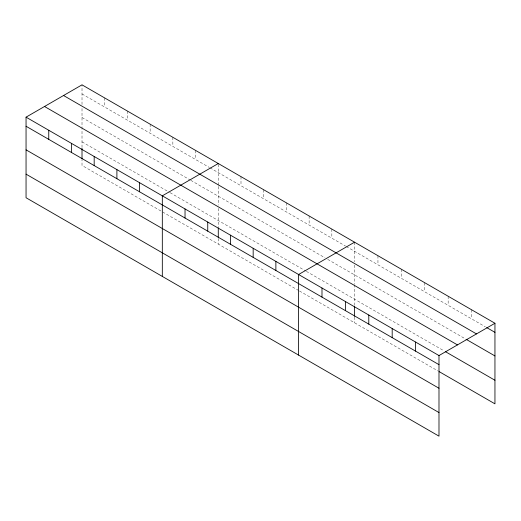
<?xml version="1.0" encoding="UTF-8"?>
<svg xmlns="http://www.w3.org/2000/svg" width="521" height="521" viewBox="0 0 521 521"><rect width="100%" height="100%" fill="white"/><g stroke="black" fill="none" stroke-linecap="round" stroke-linejoin="round"><path stroke-width="0.39" stroke-dasharray="2.6 1.95" d="M82.012 147.534L82.012 107.769M82.012 104.519L82.012 84.845M82.012 93.943L209.331 167.449M210.022 167.847L345.605 246.127M346.289 246.524L485.318 326.784M82.012 117.531L190.061 179.914M190.751 180.312L324.954 257.797M327.709 259.386L464.667 338.461M82.012 141.842L169.416 192.308M170.106 192.705L305.684 270.979M306.374 271.376L444.022 350.848M298.807 290.601L82.012 165.437L82.012 159.739M299.49 290.998L438.513 371.258M471.551 309.748L471.551 318.839M448.151 296.234L448.151 305.332M424.752 282.727L424.752 291.819M401.352 269.214L401.352 278.312M377.953 255.707L377.953 264.798M354.554 242.2L354.554 261.868M354.554 265.117L354.554 283.795M354.554 284.609L354.554 305.697M354.554 317.087L354.554 322.786M331.838 229.084L331.838 238.175M309.129 215.974L309.129 225.065M286.413 202.858L286.413 211.949M263.704 189.748L263.704 198.84M240.995 176.632L240.995 185.73M218.279 164.278L218.279 185.632M218.279 186.446L218.279 205.124M218.279 208.361L218.279 227.026M218.279 238.416L218.279 244.108M195.57 150.413L195.57 159.504M172.855 137.297L172.855 146.388M150.146 124.187L150.146 133.278M127.437 111.071L127.437 120.169M104.721 97.961L104.721 107.052"/><path stroke-width="0.78" d="M26.05 117.16L438.988 355.563L438.988 436.155L26.05 197.746L26.05 117.16L82.012 84.845L494.95 323.254L494.95 403.84L439.203 371.655M218.279 163.522L162.318 195.831L162.318 276.417M354.554 242.2L298.592 274.508L298.592 355.094M438.988 355.563L494.95 323.254M486.692 327.579L494.95 332.346M63.542 95.512L476.481 333.915M466.048 339.256L494.95 355.941M44.519 106.492L457.458 344.902M445.396 351.642L494.95 380.252M26.05 126.251L438.988 364.654M26.05 149.846L438.988 388.249M26.05 174.151L438.988 412.56M415.589 342.056L415.589 351.147M392.189 328.543L392.189 337.641M368.79 315.036L368.79 324.127M354.554 306.511L354.554 316.273M345.39 301.522L345.39 310.62M321.991 288.015L321.991 297.107M275.876 261.392L275.876 270.484M253.167 248.283L253.167 257.374M230.451 235.166L230.451 244.264M218.279 227.84L218.279 237.602M207.742 222.057L207.742 231.148M185.033 208.941L185.033 218.038M139.608 182.721L139.608 191.813M116.899 169.605L116.899 178.696M94.184 156.495L94.184 165.587M82.012 148.348L82.012 158.925M71.475 143.379L71.475 152.477M48.759 130.27L48.759 139.361"/></g></svg>
